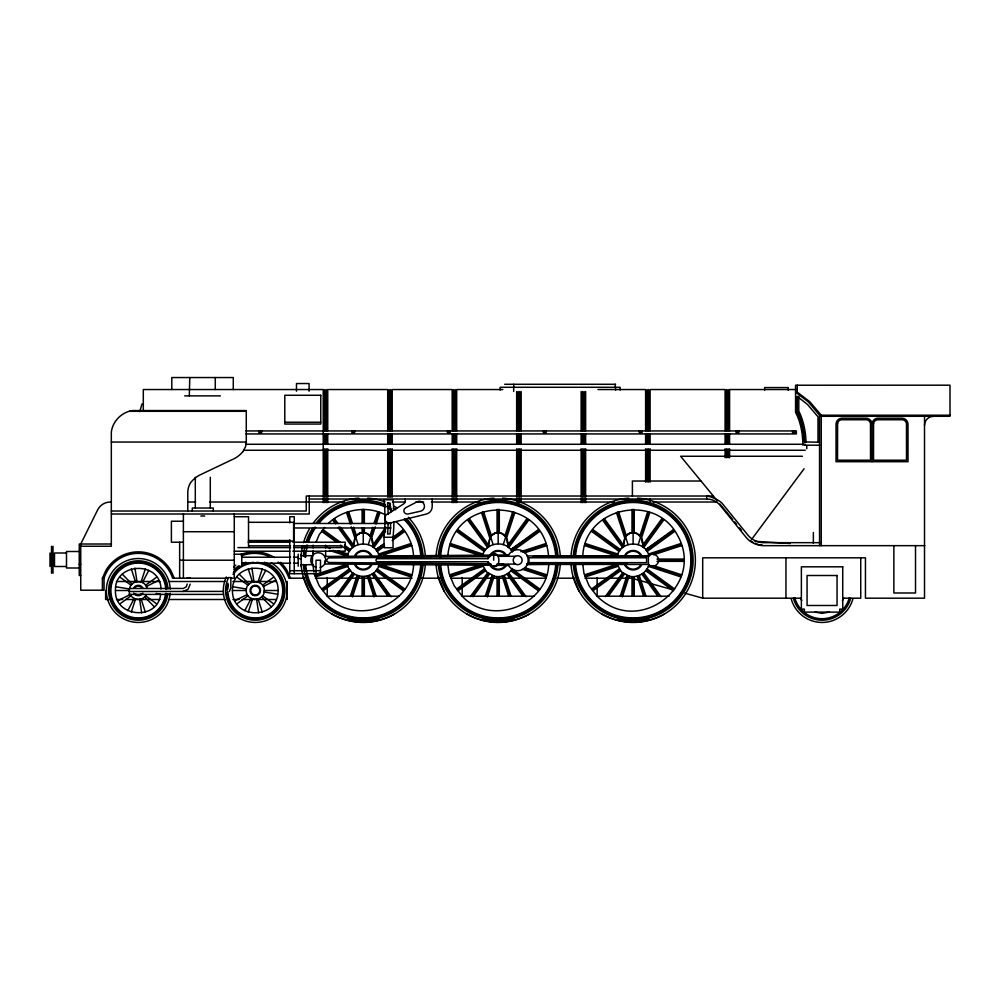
<?xml version="1.0" encoding="UTF-8"?>
<svg xmlns="http://www.w3.org/2000/svg" width="1000" height="1000" viewBox="0 0 1000 1000"><rect width="100%" height="100%" fill="white"/><g stroke="black" fill="none" stroke-linecap="round" stroke-linejoin="round"><path stroke-width="1.5" d="M327.238 587.75L327.238 596.2C355.325 626.688 412.562 606 413.587 564.35M327.238 584.975L327.238 577.537M462.188 587.75L462.188 596.2C490.775 627.238 548.763 605.188 548.737 562.837M462.188 584.975L462.188 577.537M597.137 586.362L597.137 596.2C638.337 637.537 706.475 585.25 677.212 534.763C654.375 492.275 584.562 507.6 582.775 556.075M597.137 584.975L597.137 577.537M187.2 584.05L186.287 586.775L183.375 588.462L129.325 588.5L129.325 594.4L223.525 594.4M190.2 584.15L188.025 589.338L182.85 591.5M246.363 442.275L245.55 446.725L243 451.488M189.3 395.875L189.788 377.55M329.475 550.425L347.262 556.2C350.45 540.025 376.012 540.025 379.2 556.2M584.55 545.612L617.163 556.2C620.35 540.025 645.913 540.025 649.1 556.2M156.163 593.475L160.675 594.237C157.8 621.125 114.175 617.5 115.463 590.5C114.225 562.087 160.6 560.575 160.975 589.025M232.425 590.5C232.113 560.825 278.425 560.825 278.125 590.5C278.425 620.163 232.113 620.163 232.425 590.5L246.275 590.5C245.837 578.938 264.713 578.938 264.275 590.5C264.713 602.05 245.837 602.05 246.275 590.5M312.875 556.075L313.463 551.55M347.262 556.2L347.625 555.138L332.837 550.337M314.65 574.812L347.262 564.212C350.45 580.388 376.012 580.4 379.2 564.212M447.825 556.075C452.562 494.75 543.8 494.75 548.538 556.075M617.163 556.2L617.525 555.138L584.987 544.562M351.188 526.788L354.9 538.212L353.612 546.975L339.025 526.9M481.5 512.5L489.85 538.212L488.562 546.975L468.5 519.362M616.438 512.5L624.8 538.212L623.513 546.975L603.45 519.362M513.763 384.288L513.663 391.463M139.75 411.625L142.025 403.938M131.3 612.112L135.55 599.012M141.088 581.987L145.338 568.888M248.25 612.112L252.512 599.012M258.038 581.987L262.3 568.888M350.35 596.2L357.125 575.375M370 535.75L372.762 527.238M374.15 522.987L377.837 511.637M351.538 596.2L358.162 575.812L359.225 576.175L352.488 596.925M368.3 544.612L373.65 528.125M375.075 523.75L378.875 512.062M371.562 538.212L375.275 526.788M376.2 523.925L379.913 512.5M485.3 596.2L492.075 575.375M504.95 535.75L512.788 511.637M486.488 596.2L493.113 575.812C500.25 578.35 508.675 574.95 512.463 568.462M503.25 544.612L513.825 512.062M487.438 596.925L494.175 576.175L486.512 571.875L482.25 564.475L482.575 565.275L450.037 575.85M506.512 538.212L514.862 512.5M620.25 596.2L627.013 575.375M639.9 535.75L647.725 511.637M621.438 596.2L628.062 575.812C636.65 578.925 646.8 573.263 649.062 564.475L648.725 565.275L681.275 575.85M638.2 544.612L648.775 512.062M622.375 596.925L629.125 576.175L621.462 571.875L617.163 564.212L584.55 574.812M641.462 538.212L649.812 512.5M129.625 588.175C131.525 579.525 145.1 579.525 147.012 588.175M316.038 542.275L319.15 534.763L324.738 527.475M487.887 558.663C502.512 540.763 502.512 579.663 487.887 561.763L377.475 561.712A1.5 1.5 0 0 1 375.975 560.212A1.5 1.5 0 0 1 377.475 558.713L487.887 558.663A6 6 0 0 1 497.925 555.962M508.162 555.962L508.587 554.963A10.5 10.5 0 0 1 524.425 552.175A10.5 10.5 0 0 1 524.425 568.25A10.5 10.5 0 0 1 508.587 565.462L496.125 565.35M526.763 565.462L527.175 564.45L626.712 563.5M842.412 600.55L843.562 597.788M379.175 564.487L378.837 565.275L411.375 575.85M102.4 590.2L102.4 578.2L105.812 570.575A37.612 37.612 0 0 1 170.863 570.575L174.288 578.2M127.825 610.675L134.188 598.438M142.45 582.55L148.812 570.325M244.775 610.675L251.137 598.438M259.4 582.55L265.775 570.325M354.925 538.162C361.213 526.087 375.238 535.862 372.85 546.975L385.613 529.4M489.862 538.162C496.163 526.087 510.188 535.862 507.8 546.975L527.85 519.362M624.812 538.162C631.1 526.087 645.138 535.862 642.75 546.975L662.8 519.362M229.35 591.512L230.812 587.975L230.875 577.587L227.875 577.587M335.4 596.6L352.725 572.762M372.587 545.413L385.838 527.188M337.088 596.2L353.612 573.438M338.1 596.712L354.513 574.125M373.738 547.663L385.588 531.35M470.35 596.6L487.675 572.762M507.537 545.413L526.962 518.688M472.025 596.2L488.562 573.438M473.05 596.712L489.462 574.125M508.688 547.663L528.75 520.05M605.3 596.6L622.625 572.762M642.487 545.413L661.912 518.688M606.975 596.2L623.513 573.438M608.375 596.2L624.412 574.125M643.637 547.663L663.7 520.05M751.338 539.788L804.1 468.738M117.987 600.638L130.312 594.487C133.062 600.8 142.9 601.05 146.113 595M242.987 451.5L242.413 452.2A28.8 28.8 0 0 1 231.287 460.037L199.788 475.037A28.075 28.075 0 0 0 190.95 482.238L190.625 482.65A19.25 19.25 0 0 0 188.775 486.637L188.512 487.475A19.25 19.25 0 0 0 187.8 492.688L187.8 511.025M328.325 523.387C343.1 509.312 366.637 505.188 384.925 514.575M375.8 549.725L383.975 543.75M510.75 549.725L538.337 529.637M645.7 549.725L673.288 529.637M119.987 603.825L131.1 595.737M145.538 585.25L156.65 577.175M236.938 603.825L248.05 595.737M262.488 585.25L273.612 577.175M321.7 588.987L349.312 568.938M392.463 537.575L403.387 529.637M322.388 589.888L350 569.825M376.463 550.6L384 545.125M392.775 538.737L404.075 530.538L392.875 538.1M323.075 590.775L350.688 570.712M377.15 551.487L384.675 546.013M392.212 540.55L404.762 531.425M456.65 588.987L484.263 568.938M457.337 589.888L484.95 569.825M511.413 550.6L539.025 530.538L511.637 549.038M458.025 590.775L485.625 570.712M512.1 551.487L539.712 531.425M591.6 588.987L619.212 568.938M592.288 589.888L619.9 569.825M646.363 550.6L673.975 530.538L646.587 549.038M592.975 590.775L620.575 570.712M647.05 551.487L674.663 531.425M376.688 549.038L384.162 543.987M359.787 533.288L356.463 535.75L353.7 527.238M494.738 533.288L491.413 535.75L483.575 511.637M629.688 533.288L626.362 535.75L618.525 511.637M146.312 586.512L158.637 580.363M234.95 600.638L247.275 594.487M263.275 586.512L275.6 580.363M394.35 614.113C375.188 624.75 351.275 624.75 332.113 614.113M529.3 614.113C510.138 624.75 486.225 624.75 467.062 614.113M664.25 614.113C645.088 624.75 621.175 624.75 602.013 614.113M829.075 612.112L822.062 613.35L815.037 612.112M378.4 554.1L410.95 543.525M315.087 575.85L347.625 565.275L347.262 564.212M378.837 555.138L411.375 544.562M315.512 576.9L348.062 566.325M383.65 554.763L411.812 545.612M449.6 574.812L480.737 564.7M520.75 551.7L545.9 543.525M522.663 552.263L546.325 544.562M450.462 576.9L483.013 566.325M524.525 552.837L546.763 545.612M648.3 554.1L680.837 543.525M584.987 575.85L617.525 565.275L617.163 564.212M648.725 555.138L681.275 544.562M585.413 576.9L617.962 566.325M653.538 554.763L681.712 545.612M512.463 551.962C506.125 539.85 486.125 541.888 482.575 555.138L450.037 544.562M378.75 618.138L363.237 620.188L347.713 618.138M513.7 618.138L498.175 620.188L482.663 618.138M648.65 618.138L633.125 620.188L617.6 618.138M508.587 554.963L324.738 556.462L325.65 556.462L325.65 550.8M489.3 556.613L328.5 557.925L326.238 560.212L328.5 562.487L490.913 563.812M533.188 556.5L648.375 555.962A6 6 0 0 1 656.862 555.962A6 6 0 0 1 656.862 564.45A6 6 0 0 1 648.375 564.45L527.175 564.45M386.287 564.412L390.962 564.4M526.737 563.787L592.275 563.5M504.688 384.288L615.625 384.288M502.825 389.538L456.688 389.538L456.688 430.775M597.938 389.538L645.612 389.538L645.612 430.775M796.287 389.538L729.587 389.538L729.587 430.775M184.7 395.875L220.362 395.875M129.325 411.3L246.275 411.3M795.562 392.137L808.213 401.812L819.55 415.213L950 415.213M819.55 416.287L950 416.287L950 385.188L795.562 385.225L795.562 412.388A45.475 23.525 -90 0 1 802.862 445.2M284.788 422.225L320.775 422.225M245.975 430.938L796.363 430.938L796.363 433.938L245.975 433.938M258.788 431.213L261.788 431.213M351.75 431.213L354.75 431.213M447.325 431.175L450.312 431.175M543.25 431.175L546.25 431.175M639.163 431.15L642.163 431.15M735.987 431.15L738.988 431.15M792.412 431.125L795.413 431.125M639.163 432.55L642.163 432.55M735.987 432.55L738.988 432.55M792.412 432.512L795.413 432.512M258.788 432.612L261.788 432.612M351.75 432.612L354.75 432.612M447.325 432.575L450.312 432.575M543.25 432.575L546.25 432.575M111.325 442.05L246.275 442.05M818.175 442.2L804.35 441.938A48.475 25.087 90 0 0 797.812 412.537L797.113 411.163L797.113 396.3L807.525 404.5L818 416.788L818 442.2M245.538 444.275L805.212 444.275M804.375 445.2L819.55 445.2M243.988 450.262L805.212 450.262M802.425 456.262L680.625 456.262L717 500.438M700.913 481.025L632.4 481.025L632.4 496.025M713.363 496.025L306.25 496.025L306.25 511.025L111.325 511.025M309.25 499.025L706.712 499.025A17.488 17.488 0 0 1 720.15 505.325L745.8 537A23.438 23.438 0 0 0 752.125 542.438L753.6 543.237A23.438 23.438 0 0 0 763.288 545.662L924.788 545.662M111.325 502.025L110.337 502.025A14.188 14.188 0 0 0 97.837 509.525L80.738 544.012L80.738 590.2L104.038 590.2L104.038 578.2A36.1 36.1 0 0 1 172.638 578.2L228.113 578.2M187.85 502.025L195.65 502.025M209.713 502.025L344 502.025M392.413 502.025L404.9 502.025M415.838 502.025L423.65 502.025M431.45 502.025L479.862 502.025M517.337 502.025L614.163 502.025M653.2 502.025L717.225 502.025M111.325 514.012L309.25 514.012L309.25 496.025M234.275 516.725L248.525 516.725L248.525 546.712M183.388 521.225L171.4 521.225L171.4 542.212L183.388 542.212M248.525 522.3L293.6 522.3L293.6 541.138L248.525 541.138M294.125 523.475L390.913 523.475M294.125 527.975L390.913 527.975M183.388 531.725L234.275 531.725M393.038 537.263L393.038 547.75L384.038 547.75L384.038 537.263L393.038 537.263A187.9 187.9 0 0 0 393.95 521.65M248.525 540.538L290.487 540.538M248.15 542.212L289.762 542.212M292.838 542.212L345.238 542.212L345.238 551.213L292.838 551.213M821.237 542.663L762.65 542.663A21.412 21.412 0 0 1 746.637 533.538L722.075 503.2A21.713 21.713 0 0 0 715.212 498.875L713.888 498.2A24.025 24.025 0 0 0 706.712 496.025L706.712 499.025M111.325 544.012L79.237 544.012L79.237 575.5L80.738 575.5M762.1 544.913L758.988 544.913L755.312 543.25M248.738 545.837L290.538 545.837M293.625 545.837L341.625 545.837L341.625 547.6L293.625 547.6M80.738 546.25L111.325 546.25L111.325 432.062C112.65 421.188 121.875 411.9 132.75 410.562L246.275 410.562L246.275 443.363M237.9 547.6L290.538 547.6M234.275 551.213L289.762 551.213M79.237 551.5L66.5 551.5L66.5 568L79.237 568M66.5 553L54.5 553L54.5 566.5L66.5 566.5M234.275 554.212L241.775 554.212L241.775 566.213M301.188 555.712L312.438 555.712L312.438 564.712L301.188 564.712M442.9 555.962L386.962 555.962A6 6 0 0 0 378.488 555.962M498.188 556.312L515.425 556.312A4.5 4.5 0 0 1 522.175 560.212A4.5 4.5 0 0 1 515.425 564.1L498.188 564.1M241.775 557.212L290.575 557.212M293.625 557.212L298.188 557.212M298.188 558.663L301.188 558.663M656.95 559.087L683.888 559.087M179.65 560.212L234.275 560.212M658.6 560.212L684.038 560.212M656.95 561.337L683.888 561.337M241.775 563.212L290.575 563.212M293.625 563.212L298.188 563.212M79.237 564.25L80.738 564.25M391.625 564.45L386.962 564.45A6 6 0 0 1 377.525 563.212M289.762 570.7L320.5 570.7M187.2 577.737L190.2 577.737M102.4 578.2L104.038 578.2M231.2 578.2L234.275 578.2L234.275 513.725M304.55 578.2L288.888 578.2A36.1 36.1 0 0 0 278.125 562.1M315.45 578.2L412.038 578.2M421.388 578.2L440.075 578.2M450.975 578.2L521.075 578.2M524.188 578.2L546 578.2M556.9 578.2L574.038 578.2M584.938 578.2L606.75 578.2M609.862 578.2L631.675 578.2L673.1 589.862M116.388 581.5L159.875 581.5M169.2 581.5L225.113 581.5M232.875 581.5L276.363 581.5M115.463 590.5L129.325 590.5L129.512 589.025L115.962 586.763M264.275 590.5L278.125 590.5M129.325 591.5L223.425 591.4M399.225 596.2L327.238 596.2L319.15 585.662L314.062 573.387M534.175 596.2L462.188 596.2L454.1 585.662L449.012 573.387L447.825 564.35M669.125 596.2L597.137 596.2L589.05 585.662L583.962 573.387L582.575 562.837M684.938 593.188L702.7 598.188L801.375 598.188M842.738 598.188L860.738 598.188L860.738 557.825M108.737 599.5L105.625 599.5L105.625 590.5M116.5 599.5L122.7 599.5M125.812 599.5L159.95 599.5M169.262 599.5L225.15 599.5M232.9 599.5L239.112 599.5M242.213 599.5L276.363 599.5M346.587 620.112L362.663 620.112M363.8 620.112L379.875 620.112M481.538 620.112L497.612 620.112M498.75 620.112L514.825 620.112M616.487 620.112L632.562 620.112M633.7 620.112L649.775 620.112M497.163 563.862L503.413 563.913M491.45 565.312L324.738 563.962L324.738 560.962M755.013 541.325L790.325 543.5M232.913 586.763L246.475 589.025M264.075 591.975L277.638 594.237M585.413 543.525L617.962 554.1M653.538 565.662L681.712 574.812M648.3 566.325L680.837 576.9M450.462 543.525L483.013 554.1M524.525 567.587L546.763 574.812M524.138 568.638L546.325 575.85M449.6 545.612L480.737 555.725M522.225 569.2L545.9 576.9M325.875 546.888L330.312 548.325M337.713 550.737L348.062 554.1M383.65 565.662L411.812 574.812M378.4 566.325L410.95 576.9M750.413 541.038L752.862 542.15M592.975 529.637L620.575 549.7M647.05 568.938L674.663 588.987M592.288 530.538L619.9 550.6M646.363 569.825L673.975 589.888M591.6 531.425L619.212 551.487M645.675 570.712L673.288 590.775M458.025 529.637L485.625 549.7M512.1 568.938L539.712 588.987M457.337 530.538L484.95 550.6M511.413 569.825L539.025 589.888M456.65 531.425L484.263 551.487M510.725 570.712L538.337 590.775M323.075 529.637L340.637 542.413M344.412 545.138L350.688 549.7M377.15 568.938L404.762 588.987M322.388 530.538L338.7 542.388M344.975 546.95L350 550.6M376.463 569.825L404.075 589.888M321.7 531.425L336.763 542.375M340.525 545.1L349.312 551.487M375.775 570.712L403.387 590.775M236.938 577.175L248.05 585.25M262.488 595.737L273.612 603.825M119.987 577.175L131.1 585.25M145.538 595.737L156.65 603.825M395.975 521.712C406.3 529.925 412.788 542.913 413.587 556.075M615.138 384.288L615.625 390.075M239.275 574.225L248.975 584.087M261.575 596.912L271.275 606.775M122.312 574.225L132.012 584.087M144.613 596.912L154.325 606.775M719.938 504.025L732.712 519.55M734.688 521.938L736.65 524.325M739.6 527.9L741.562 530.288M604.35 518.688L624.412 546.287M643.637 572.762L661.05 596.725M642.75 573.438L659.275 596.2M602.562 520.05L622.625 547.663M641.85 574.125L657.887 596.2M469.4 518.688L489.462 546.287M508.688 572.762L526.1 596.725M507.8 573.438L524.325 596.2M467.612 520.05L487.675 547.663M506.9 574.125L522.938 596.2M334.45 518.688L337.987 523.538M340.625 527.188L354.513 546.287M373.738 572.762L391.15 596.725M333.562 519.362L336.287 523.125M372.85 573.438L389.375 596.2M332.663 520.05L335.4 523.812M338.137 527.575L352.725 547.663M371.95 574.125L387.987 596.2M651.862 584.875L656.075 591.1M512.712 578.65L521.962 592.337M377.762 578.65L387.013 592.337M290.538 578.2L287.113 570.575A37.612 37.612 0 0 0 280.663 562.362M800.562 597.825L801.737 600.638M573.225 576.862L579.225 591.337M526.763 554.963L527.175 555.962L648.375 555.962L648.375 564.45M508.162 564.45L508.587 565.462M438.275 576.862L444.275 591.337M303.325 576.862L309.325 591.337M639.237 575.375L646 596.2M617.487 512.062L628.062 544.612M644.825 596.2L638.2 575.812L637.137 576.175L643.637 596.2M504.288 575.375L511.062 596.2M482.537 512.062L493.113 544.612M509.875 596.2L503.25 575.812L502.188 576.175L508.688 596.2M348.625 511.637L352.312 522.987M369.338 575.375L376.112 596.2M347.587 512.062L351.388 523.75M352.812 528.125L358.162 544.612M374.925 596.2L368.3 575.812L367.238 576.175L373.975 596.925M346.55 512.5L350.262 523.925M248.25 568.888L252.512 581.987M258.038 599.012L262.3 612.112M131.3 568.888L135.55 581.987M141.088 599.012L145.338 612.112M251.912 568.088L253.95 581.675M256.588 599.325L258.625 612.913M134.963 568.088L137 581.675M139.637 599.325L141.675 612.913M312.875 564.35L313.863 571.875M806.05 442.2L806.038 441.938A48.475 25.087 90 0 0 799.5 412.537L798.8 411.163L798.8 396.3M924.513 416.287L924.513 598.188L865.45 598.188L865.45 557.825L702.7 557.825L702.7 598.188M915.512 545.662L915.512 592.987L893.863 592.987L893.863 545.662M872.025 424.212A6 6 0 0 0 866.038 418.212L842.038 418.212A6 6 0 0 0 836.038 424.212L836.038 461.7L908.012 461.7L908.012 424.212A6 6 0 0 0 902.013 418.212L878.025 418.212A6 6 0 0 0 872.025 424.212L872.025 461.7M821.237 545.662L821.237 415.213L809.9 401.812L797.25 392.137L797.25 385.188M819.55 415.213L819.55 545.662M813.363 532.475L813.363 543.362M806.775 445.775L806.775 448.762M797.25 396.812L797.25 412.388A45.475 23.525 90 0 1 804.488 442.15M788.25 390.2L788.25 387.575L764.638 387.575L764.638 390.2M785.962 557.825L785.962 598.188M729.587 433.825L729.587 444.275M729.587 448.762L729.587 457.725M728.088 389.538L728.088 430.775M728.088 433.825L728.088 444.275M728.088 448.762L728.088 457.725M726.587 389.538L726.587 430.775M726.587 433.825L726.587 444.275M726.587 448.762L726.587 457.725M725.088 430.775L725.088 389.538L650.113 389.538L650.113 430.775M725.088 433.825L725.088 444.275M725.088 448.762L725.088 457.725M650.113 433.825L650.113 444.275M650.113 448.762L650.113 482.113M650.113 498.6L650.113 501.287M648.612 389.538L648.612 430.775M648.612 433.825L648.612 444.275M648.612 448.762L648.612 482.113M647.113 389.538L647.113 430.775M647.113 433.825L647.113 444.275M647.113 448.762L647.113 482.113M645.612 433.825L645.612 444.275M645.612 448.762L645.612 482.113M634.25 509.45L634.25 532.675M634.25 576.55L634.25 596.2M633.125 509.312L633.125 543.713M633.125 576.7L633.125 596.2M632 509.45L632 532.675A9 9 0 0 0 624.212 542.775M632 576.55L632 596.2M620.125 390.075L620.125 387.287L500.175 387.287L500.175 390.075M585.638 391.512L585.638 430.775M585.638 433.825L585.638 444.275M585.638 448.762L585.638 497.262M585.638 498.6L585.638 502.625M584.138 391.512L584.138 430.775M584.138 433.825L584.138 444.275M584.138 448.762L584.138 497.262M584.138 498.6L584.138 502.625M582.638 391.512L582.638 430.775M582.638 433.825L582.638 444.275M582.638 448.762L582.638 497.262M582.638 498.6L582.638 502.625M581.138 391.512L581.138 430.775M581.138 433.825L581.138 444.275M581.138 448.762L581.138 497.262M581.138 498.6L581.138 502.625M521.163 391.512L521.163 430.775M521.163 433.825L521.163 444.275M521.163 448.762L521.163 497.262M521.163 498.6L521.163 502.625M519.663 391.512L519.663 430.775M519.663 433.825L519.663 444.275M519.663 448.762L519.663 497.262M519.663 498.6L519.663 502.625M518.162 391.512L518.162 430.775M518.162 433.825L518.162 444.275M518.162 448.762L518.162 497.262M518.162 498.6L518.162 502.625M516.663 391.512L516.663 430.775M516.663 433.825L516.663 444.275M516.663 448.762L516.663 497.262M516.663 498.6L516.663 501.287M499.3 509.45L499.3 532.675A9 9 0 0 1 507.1 542.775M499.3 576.55L499.3 596.2M498.175 509.312L498.175 543.713M498.175 576.7L498.175 596.2M497.05 509.45L497.05 532.675A9 9 0 0 0 489.263 542.775M497.05 576.55L497.05 596.2M493.688 554.212L493.688 560.212M456.688 433.825L456.688 444.275M456.688 448.762L456.688 497.262M456.688 498.6L456.688 502.625M455.188 389.538L455.188 430.775M455.188 433.825L455.188 444.275M455.188 448.762L455.188 497.262M455.188 498.6L455.188 502.625M453.688 389.538L453.688 430.775M453.688 433.825L453.688 444.275M453.688 448.762L453.688 497.262M453.688 498.6L453.688 502.625M452.188 430.775L452.188 389.538L392.212 389.538L392.212 430.775M452.188 433.825L452.188 444.275M452.188 448.762L452.188 497.262M452.188 498.6L452.188 502.625M432.2 499.025L432.2 506.525A7.825 7.825 0 0 1 426.912 513.925L390.637 522.863A4.713 4.713 0 0 1 384.9 519.45A4.713 4.713 0 0 1 388.312 513.725L403.688 503.862A3.638 3.638 0 0 0 405.213 500.9L405.213 499.025M392.212 433.825L392.212 444.275M392.212 448.762L392.212 497.262M390.712 389.538L390.712 430.775M390.712 433.825L390.712 444.275M390.712 448.762L390.712 497.262M389.212 389.538L389.212 430.775M389.212 433.825L389.212 444.275M389.212 448.762L389.212 497.262M387.713 430.775L387.713 389.538L327.738 389.538L327.738 430.775M387.713 433.825L387.713 444.275M387.713 448.762L387.713 497.262M364.35 509.45L364.35 523.387M364.35 528.038L364.35 532.675A9 9 0 0 1 372.15 542.775M364.35 576.55L364.35 596.2M363.237 509.312L363.237 523.325M363.237 528L363.237 543.713M363.237 576.7L363.237 596.2M362.113 509.45L362.113 523.387M362.113 528.038L362.113 532.675A9 9 0 0 0 354.312 542.775M362.113 576.55L362.113 596.2M327.738 433.825L327.738 444.275M327.738 448.762L327.738 497.262M327.738 498.6L327.738 502.625M326.238 389.538L326.238 430.775M326.238 433.825L326.238 444.275M326.238 448.762L326.238 497.262M326.238 498.6L326.238 502.625M325.65 545.138L325.65 547.962M324.738 389.538L324.738 430.775M324.738 433.825L324.738 444.275M324.738 448.762L324.738 497.262M324.738 498.6L324.738 502.625M323.237 497.262L323.237 389.538L143.3 389.538L143.3 410.938M323.237 498.6L323.237 502.625M316 573.7L316 560.212L320.5 560.212L320.5 573.7L289.762 573.7L289.762 539.825M313.188 545.138L313.188 547.962M313.188 550.8L313.188 555.05M309.075 391.2L309.075 383.537L296.488 383.537L296.488 391.2M301.188 554.212L301.188 566.213M298.188 554.212L298.188 566.213M294.262 573.7L294.262 516.725L289.762 516.725L289.762 522.888M287.225 581.5L287.225 599.5M233.275 389.538L233.275 377.55L171.8 377.55L171.8 389.538M215.275 377.55L215.275 389.538M213.287 511.025L213.287 508.025L192.3 508.025L192.3 511.025M210.287 477.3L210.287 507.75M195.3 477.3L195.3 507.75M183.388 513.725L183.388 578.2M179.65 542.212L179.65 578.2M53 546.287L53 573.225M51.5 546.287L51.5 573.225M50 553L50 566.5M515.425 564.1A4.5 4.5 0 0 1 515.425 556.312M497.925 564.45A6 6 0 0 1 487.887 561.763M384.038 537.263A187.9 187.9 0 0 0 384.038 499.775L393.038 499.775A187.9 187.9 0 0 1 393.738 509.137M390.625 524.663A184.65 184.65 0 0 1 390.087 533.875L387.587 534.012L387.788 531.237A191.137 191.137 0 0 0 388.162 522.762M390.625 512.362A184.65 184.65 0 0 0 390.087 503.162L387.587 503.013L387.788 505.8A191.137 191.137 0 0 1 388.162 514.275M316.312 567.45A7.5 7.5 0 0 1 312.113 555.913A7.5 7.5 0 0 1 324.387 555.913A7.5 7.5 0 0 1 320.188 567.45M852.925 598.775A31.962 31.962 0 0 1 791.188 598.775M850.738 598.188A29.688 29.688 0 0 1 793.375 598.188M849.287 597.8A28.188 28.188 0 0 1 794.825 597.8M924.513 425.288A9 9 0 0 1 933.5 416.287M200.85 516.062A7.5 4 0 0 1 204.737 516.062M167.838 593.6A29.688 29.688 0 0 1 122.15 615.4A29.688 29.688 0 0 1 123.475 564.788A29.688 29.688 0 0 1 167.963 588.95M142.863 593.125A5.25 5.25 0 0 1 133.775 593.125M133.775 587.875A5.25 5.25 0 0 1 142.863 587.875M170.15 593.275A31.962 31.962 0 0 1 121.15 617.45A31.962 31.962 0 0 1 122.338 562.825A31.962 31.962 0 0 1 170.25 589.113M141.5 593.675A4.5 4.5 0 0 1 135.137 593.675M134.425 588.25A4.5 4.5 0 0 1 142.213 588.25M166.35 593.438A28.188 28.188 0 0 1 122.963 614.138A28.188 28.188 0 0 1 124.225 566.087A28.188 28.188 0 0 1 166.462 589.025M165.613 593.362A27.438 27.438 0 0 1 123.375 613.513A27.438 27.438 0 0 1 124.6 566.737A27.438 27.438 0 0 1 165.725 589.075M264.438 562.263A29.688 29.688 0 0 1 283.175 600.65A29.688 29.688 0 0 1 244.15 618.025A29.688 29.688 0 0 1 228.15 578.413M234.275 569.5A29.688 29.688 0 0 1 239.112 565.6M241.788 564.05A29.688 29.688 0 0 1 246.1 562.263M271.25 562.825A31.962 31.962 0 0 1 283.4 605.662A31.962 31.962 0 0 1 240.925 619.05A31.962 31.962 0 0 1 226.312 576.987M233.675 566.938A31.962 31.962 0 0 1 235.812 565.15M256.737 562.35A28.188 28.188 0 0 1 283.463 590.988A28.188 28.188 0 0 1 255.763 618.688A28.188 28.188 0 0 1 227.125 591.962M227.087 590.5A28.188 28.188 0 0 1 228.038 583.2M233.363 572.75A28.188 28.188 0 0 1 253.8 562.35M233.075 574.375A27.438 27.438 0 0 1 277.188 573.987A27.438 27.438 0 0 1 264.65 616.287A27.438 27.438 0 0 1 227.875 591.925M227.875 589.075A27.438 27.438 0 0 1 228.438 584.788M241.325 555.887A36.1 36.1 0 0 1 269.237 556.475M240.525 554.587A37.612 37.612 0 0 1 274.475 557.55M574.738 557.163A58.463 58.463 0 0 1 663.238 510.087A58.463 58.463 0 0 1 663.238 610.325A58.463 58.463 0 0 1 574.738 563.25M573.3 555.95A59.975 59.975 0 0 1 664.75 509.237A59.975 59.975 0 0 1 663.525 611.912A59.975 59.975 0 0 1 573.225 563.05M634.3 532.675A9 9 0 0 1 642.05 542.775M575.5 557.2A57.713 57.713 0 0 1 662.85 510.737A57.713 57.713 0 0 1 662.85 609.675A57.713 57.713 0 0 1 575.5 563.212M640.925 564.712A9 9 0 0 1 625.337 564.712M625.337 555.712A9 9 0 0 1 640.925 555.712M641.575 565.087A9.75 9.75 0 0 1 624.688 565.087M624.688 555.337A9.75 9.75 0 0 1 641.575 555.337M637.55 498.125A62.25 62.25 0 0 1 695.35 562.175A62.25 62.25 0 0 1 633.612 622.45A62.25 62.25 0 0 1 570.95 563.15M571.038 555.788A62.25 62.25 0 0 1 628.7 498.125M558.088 563.05A59.975 59.975 0 0 1 498.9 620.188A59.975 59.975 0 0 1 438.35 564.475M438.35 555.95A59.975 59.975 0 0 1 498.175 500.238A59.975 59.975 0 0 1 558 555.95M556.562 563.25A58.463 58.463 0 0 1 498.95 618.675A58.463 58.463 0 0 1 439.9 564.788M439.8 557.163A58.463 58.463 0 0 1 498.175 501.75A58.463 58.463 0 0 1 556.562 557.163M555.812 563.212A57.713 57.713 0 0 1 498.938 617.913A57.713 57.713 0 0 1 440.65 564.725M440.55 557.2A57.713 57.713 0 0 1 498.175 502.5A57.713 57.713 0 0 1 555.812 557.2M505.975 564.712A9 9 0 0 1 490.387 564.712M490.387 555.712A9 9 0 0 1 505.975 555.712M506.625 565.087A9.75 9.75 0 0 1 489.738 565.087M489.738 555.337A9.75 9.75 0 0 1 506.625 555.337M560.363 563.15A62.25 62.25 0 0 1 498.925 622.45A62.25 62.25 0 0 1 436.087 564.637M436.087 555.788A62.25 62.25 0 0 1 493.762 498.125M502.6 498.125A62.25 62.25 0 0 1 560.275 555.788M423.062 564.475A59.975 59.975 0 0 1 363.237 620.188A59.975 59.975 0 0 1 303.4 564.475M303.4 555.95A59.975 59.975 0 0 1 304.95 546.062M306.1 541.962A59.975 59.975 0 0 1 312.762 527.8M316.087 523.125A59.975 59.975 0 0 1 385.525 504.525M388.162 505.662A59.975 59.975 0 0 1 390.725 506.912M393.225 508.263A59.975 59.975 0 0 1 395.637 509.75M406.625 518.812A59.975 59.975 0 0 1 423.062 555.95M371.025 564.712A9 9 0 0 1 355.438 564.712M355.438 555.712A9 9 0 0 1 371.025 555.712M421.512 564.788A58.463 58.463 0 0 1 306.762 575.337M305.75 570.875A58.463 58.463 0 0 1 304.95 564.788M304.85 557.163A58.463 58.463 0 0 1 305.487 551.05M306.05 548.038A58.463 58.463 0 0 1 306.762 545.075M307.625 542.163A58.463 58.463 0 0 1 315.038 527.112M317.8 523.413A58.463 58.463 0 0 1 391.138 508.837M404.575 518.862A58.463 58.463 0 0 1 421.613 557.163M420.763 564.725A57.713 57.713 0 0 1 363.237 617.913A57.713 57.713 0 0 1 305.7 564.725M305.6 557.2A57.713 57.713 0 0 1 307.488 545.275M308.337 542.388A57.713 57.713 0 0 1 315.663 527.537M319.363 522.725A57.713 57.713 0 0 1 385.312 506.887M388.088 508.125A57.713 57.713 0 0 1 392.088 510.238M404.038 519.4A57.713 57.713 0 0 1 420.863 557.2M371.675 565.087A9.75 9.75 0 0 1 354.787 565.087M354.787 555.337A9.75 9.75 0 0 1 371.675 555.337M425.325 564.637A62.25 62.25 0 0 1 363.237 622.45A62.25 62.25 0 0 1 301.137 564.637M301.137 555.788A62.25 62.25 0 0 1 302.738 545.525M303.5 542.688A62.25 62.25 0 0 1 309.325 529.087M313.4 522.913A62.25 62.25 0 0 1 358.812 498.125M367.65 498.125A62.25 62.25 0 0 1 384.975 501.887M387.738 502.987A62.25 62.25 0 0 1 390.45 504.225M394.35 506.3A62.25 62.25 0 0 1 396.875 507.837M408.275 517.25A62.25 62.25 0 0 1 425.325 555.788M837.588 423.625L837.537 460.2L870.525 460.2L870.487 423.625A4.5 4.5 0 0 0 866.612 419.75L841.45 419.75A4.5 4.5 0 0 0 837.588 423.625M873.575 423.625L873.525 460.2L906.513 460.2L906.475 423.625A4.5 4.5 0 0 0 902.6 419.75L877.438 419.75A4.5 4.5 0 0 0 873.575 423.625M417.188 501.75L405.7 507.713A3.375 3.375 0 0 0 407.837 514.05L420.4 511.25A5.062 5.062 0 0 0 424.212 504.663A5.062 5.062 0 0 0 417.188 501.75M320.775 395.275L284.788 395.275L284.788 424.05L320.775 424.05L320.775 395.275M646.587 557.762L528.975 557.762L528.975 562.65L646.587 562.65L646.587 557.762M842.738 566.812L801.375 566.812L801.375 609.125L804.375 609.125L804.375 612.112L839.737 612.112L839.737 609.125L842.738 609.125L842.738 566.812M837.05 575.5L807.062 575.5L807.062 605.487L837.05 605.487L837.05 575.5M252.65 595.037A5.25 5.25 0 0 0 260.525 590.5A5.25 5.25 0 0 0 252.65 585.95A5.25 5.25 0 0 0 252.65 595.037M252.087 593.675A4.5 4.5 0 0 0 259.613 591.663A4.5 4.5 0 0 0 254.112 586.15A4.5 4.5 0 0 0 252.087 593.675"/></g></svg>
